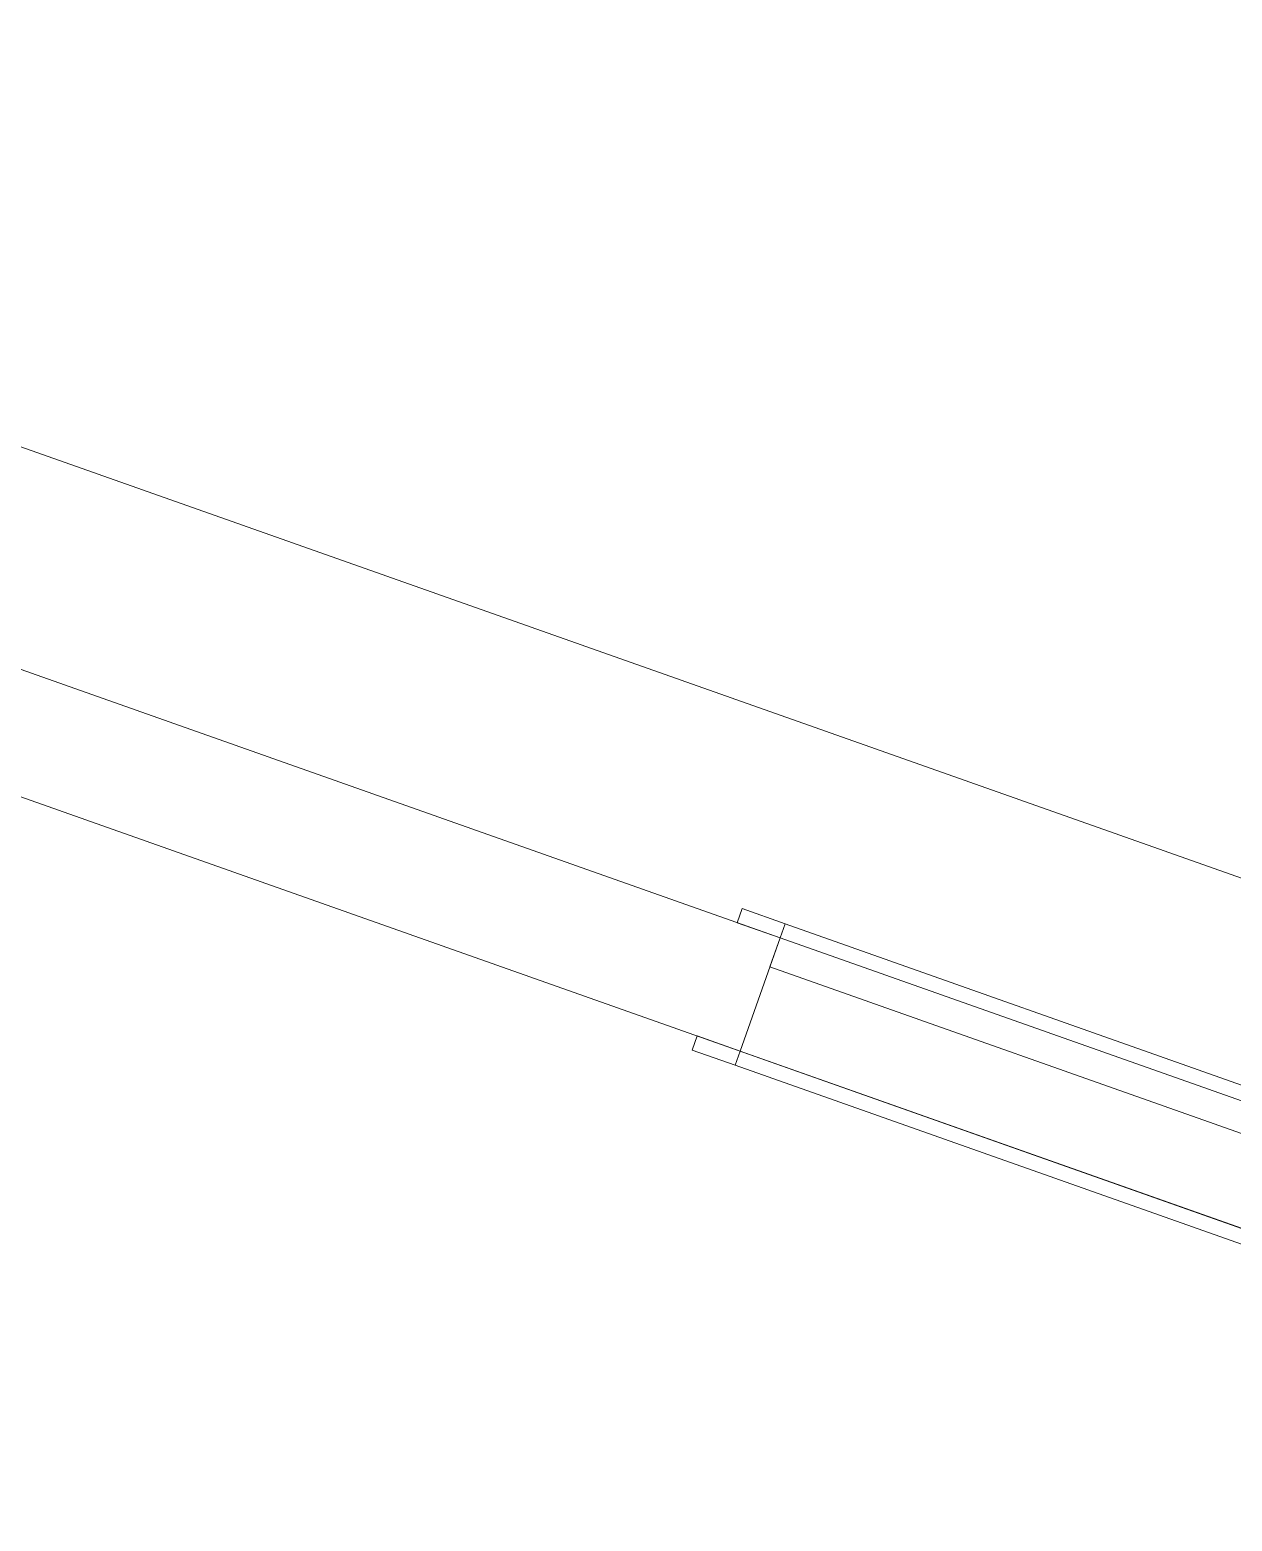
# Model space of a CAD drawing. Header units: centimetres. Extents: x -38353 to 28366, y -42745 to 17597.
# Drawn here: x -20935 to -20734.7, y -23706.8 to -23458.4 of the extents above; entities that cross this region are included whole.
import ezdxf

# ---------------------------------------------------------------- set-up
doc = ezdxf.new("R2010")
doc.units = ezdxf.units.CM
doc.header["$LTSCALE"] = 500
for name, color, linetype, lineweight in [('A-DOOR', 31, 'Continuous', 9), ('A-DOOR-FRAM', 31, 'Continuous', 9), ('A-WALL', 113, 'Continuous', 9), ('S-COLS', 52, 'Continuous', 9)]:
    doc.layers.add(name, color=color, linetype=linetype, lineweight=lineweight)

# ---------------------------------------------------------------- blocks, each defined once
blk = doc.blocks.new('M_Single-Flush2 - yangına dayanıklı saç kapı  100x225 _K7_-V182-A vaziyet')
at = {"layer": 'A-DOOR'}
for p, q in [((-29073.94, 2730), (-29073.94, 2505)), ((-29073.94, 2730), (-29068.84, 2730)), ((-29068.84, 2505), (-29068.84, 2730)), ((-29073.94, 2505), (-29068.84, 2505))]:
    blk.add_line(p, q, dxfattribs=at)
at = {"layer": 'A-DOOR-FRAM'}
for p, q in [((-29091.34, 2737.6), (-29091.34, 2730)), ((-29091.34, 2737.6), (-29088.84, 2737.6)), ((-29088.84, 2730), (-29088.84, 2737.6)), ((-29068.84, 2730), (-29068.84, 2737.6)), ((-29066.34, 2737.6), (-29068.84, 2737.6)), ((-29066.34, 2737.6), (-29066.34, 2730)), ((-29091.34, 2505), (-29091.34, 2730)), ((-29091.34, 2730), (-29088.84, 2730)), ((-29088.84, 2730), (-29088.84, 2505)), ((-29066.34, 2730), (-29068.84, 2730)), ((-29066.34, 2730), (-29066.34, 2505)), ((-29088.84, 2505), (-29091.34, 2505)), ((-29068.84, 2505), (-29066.34, 2505))]:
    blk.add_line(p, q, dxfattribs=at)

msp = doc.modelspace()

# ---------------------------------------------------------------- linework, layer by layer
at = {"layer": 'A-WALL'}
for p, q in [((-21097.59, -23508.06), (-20810.02, -23609.68)), ((-20595.11, -23706.84), (-21104.26, -23526.92)), ((-20816.68, -23628.54), (-20810.02, -23609.68))]:
    msp.add_line(p, q, dxfattribs=at)
at = {"layer": 'S-COLS'}
msp.add_line((-21133.07, -23458.4), (-20576.79, -23654.98), dxfattribs=at)

# ---------------------------------------------------------------- block references
at = {"layer": 'A-DOOR', "rotation": 70.5377214474292}
msp.add_blockref('M_Single-Flush2 - yangına dayanıklı saç kapı  100x225 _K7_-V182-A vaziyet', (-8550.67, 2888.6), dxfattribs=at)

doc.saveas('drawing.dxf')
